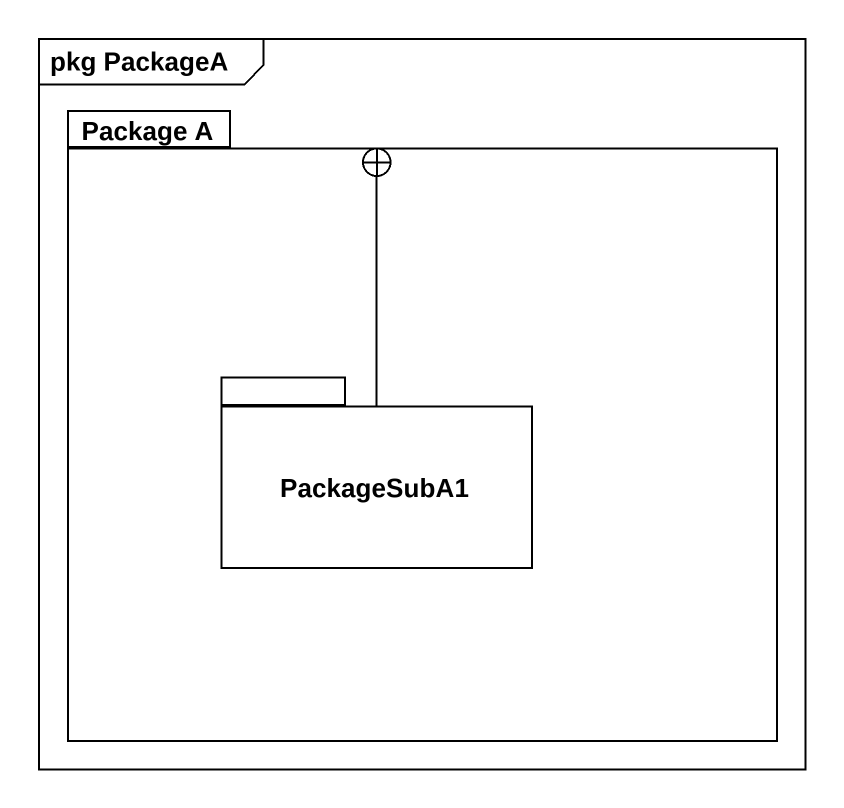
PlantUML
@startuml
mainframe pkg PackageA
package "Package A" as Package_A {
  package PackageSubA1 {
  }
}
PackageSubA1 -up-+ Package_A
@enduml
